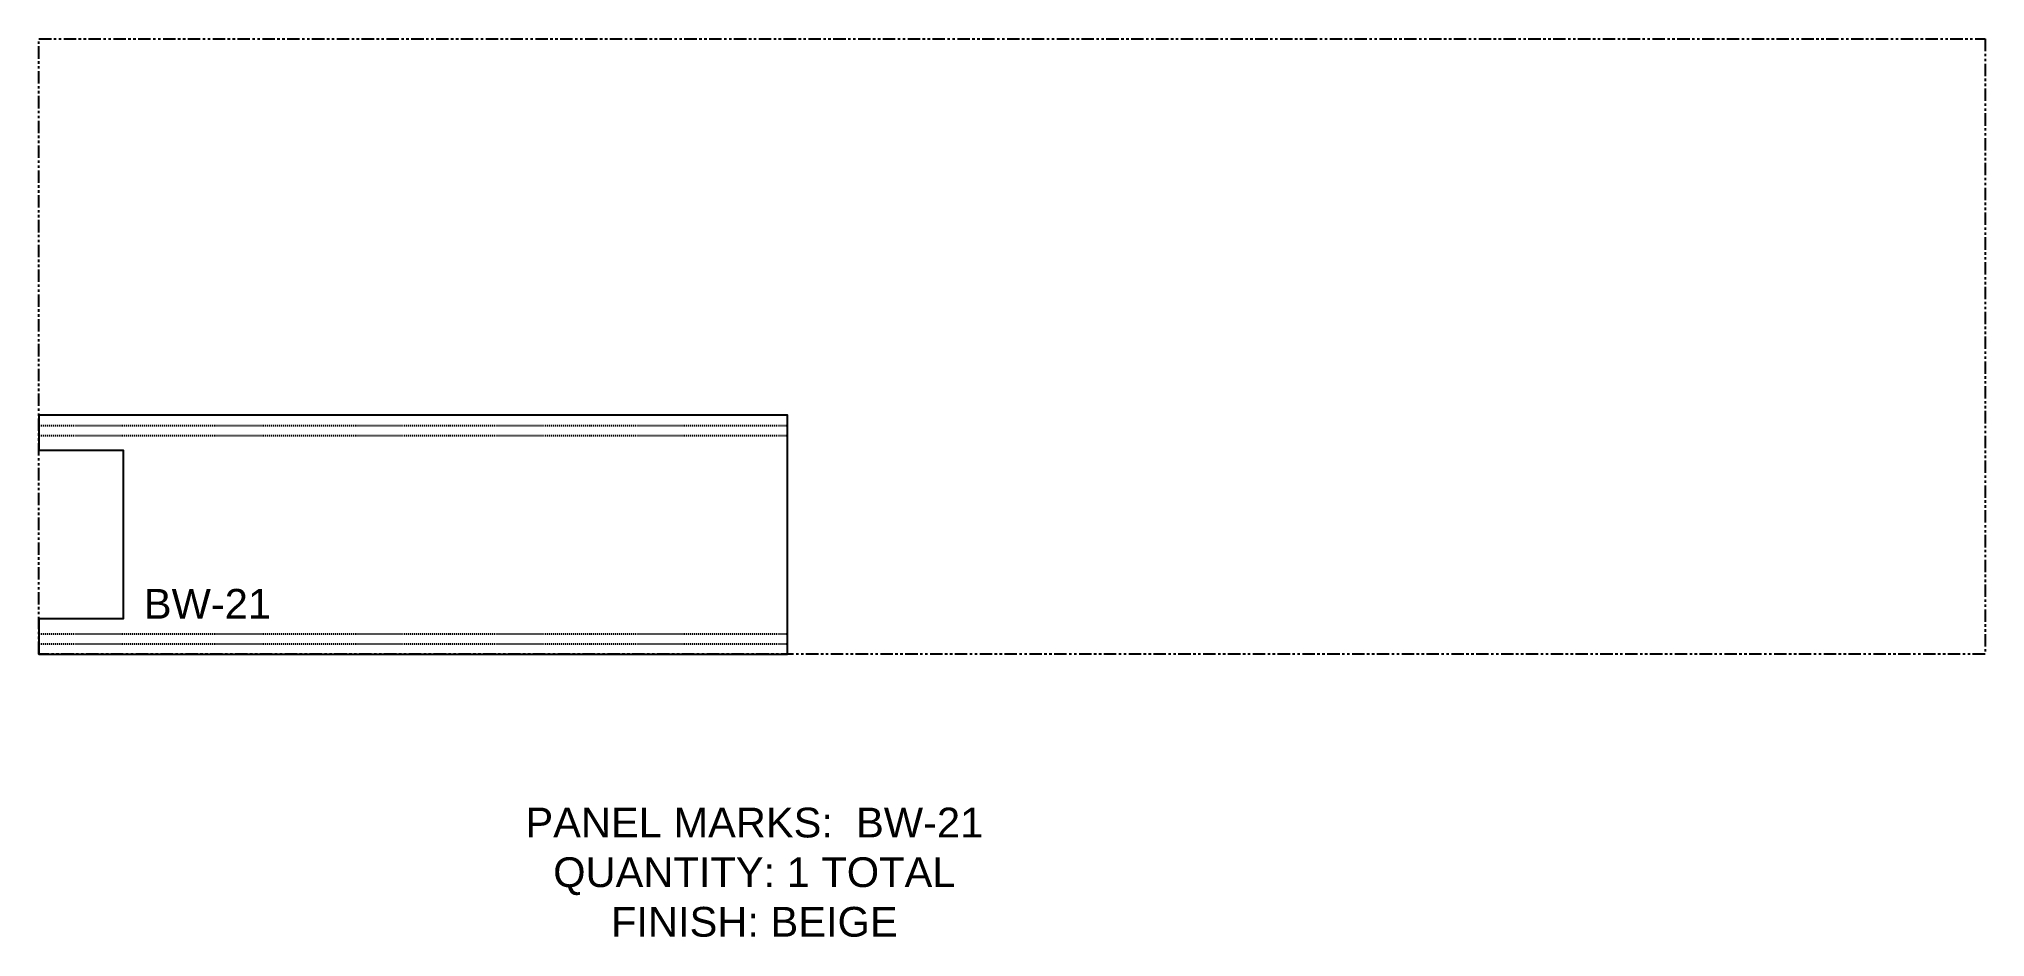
# Model space of a CAD drawing. Header units: inches. Extents: x 0 to 196, y -29 to 62.
import ezdxf

# ---------------------------------------------------------------- set-up
doc = ezdxf.new("R2010")
doc.units = ezdxf.units.IN
doc.header["$MEASUREMENT"] = 0
doc.linetypes.add('HIDDEN', pattern=[0.375, 0.25, -0.125])
doc.linetypes.add('PHANTOM', pattern=[2.5, 1.25, -0.25, 0.25, -0.25, 0.25, -0.25])
for name, color, linetype in [('DETAILS', 7, 'Continuous'), ('ROUT', 1, 'HIDDEN'), ('SHEET', 5, 'PHANTOM'), ('TEXT', 2, 'PHANTOM')]:
    doc.layers.add(name, color=color, linetype=linetype)
doc.styles.get("Standard").update_dxf_attribs({"font": 'arial.ttf'})

msp = doc.modelspace()

# ---------------------------------------------------------------- linework, layer by layer
at = {"layer": 'DETAILS', "ltscale": 0.25}
msp.add_lwpolyline([(0, 20.53), (8.5, 20.53), (8.5, 3.53), (0, 3.53), (0, 0), (75.38, 0), (75.38, 24.06), (0, 24.06)], close=True, dxfattribs=at)
at = {"layer": 'ROUT', "ltscale": 0.25}
for p, q in [((0, 23.03), (75.38, 23.03)), ((0, 22.03), (75.38, 22.03)), ((0, 2.03), (75.38, 2.03)), ((0, 1.03), (75.38, 1.03))]:
    msp.add_line(p, q, dxfattribs=at)
at = {"layer": 'SHEET'}
msp.add_lwpolyline([(0, 62), (196, 62), (196, 0), (0, 0)], close=True, dxfattribs=at)

# ---------------------------------------------------------------- texts
at = {"layer": 'TEXT', "char_height": 3, "attachment_point": 5}
for s, insert in [('BW-21', (16.97, 5.06)), ('PANEL MARKS:  BW-21\\PQUANTITY: 1 TOTAL\\PFINISH: BEIGE', (72.05, -22.01))]:
    msp.add_mtext_dynamic_manual_height_columns(s, width=199.7409, gutter_width=1, heights=[0], dxfattribs=dict(at, insert=insert))

doc.saveas('drawing.dxf')
